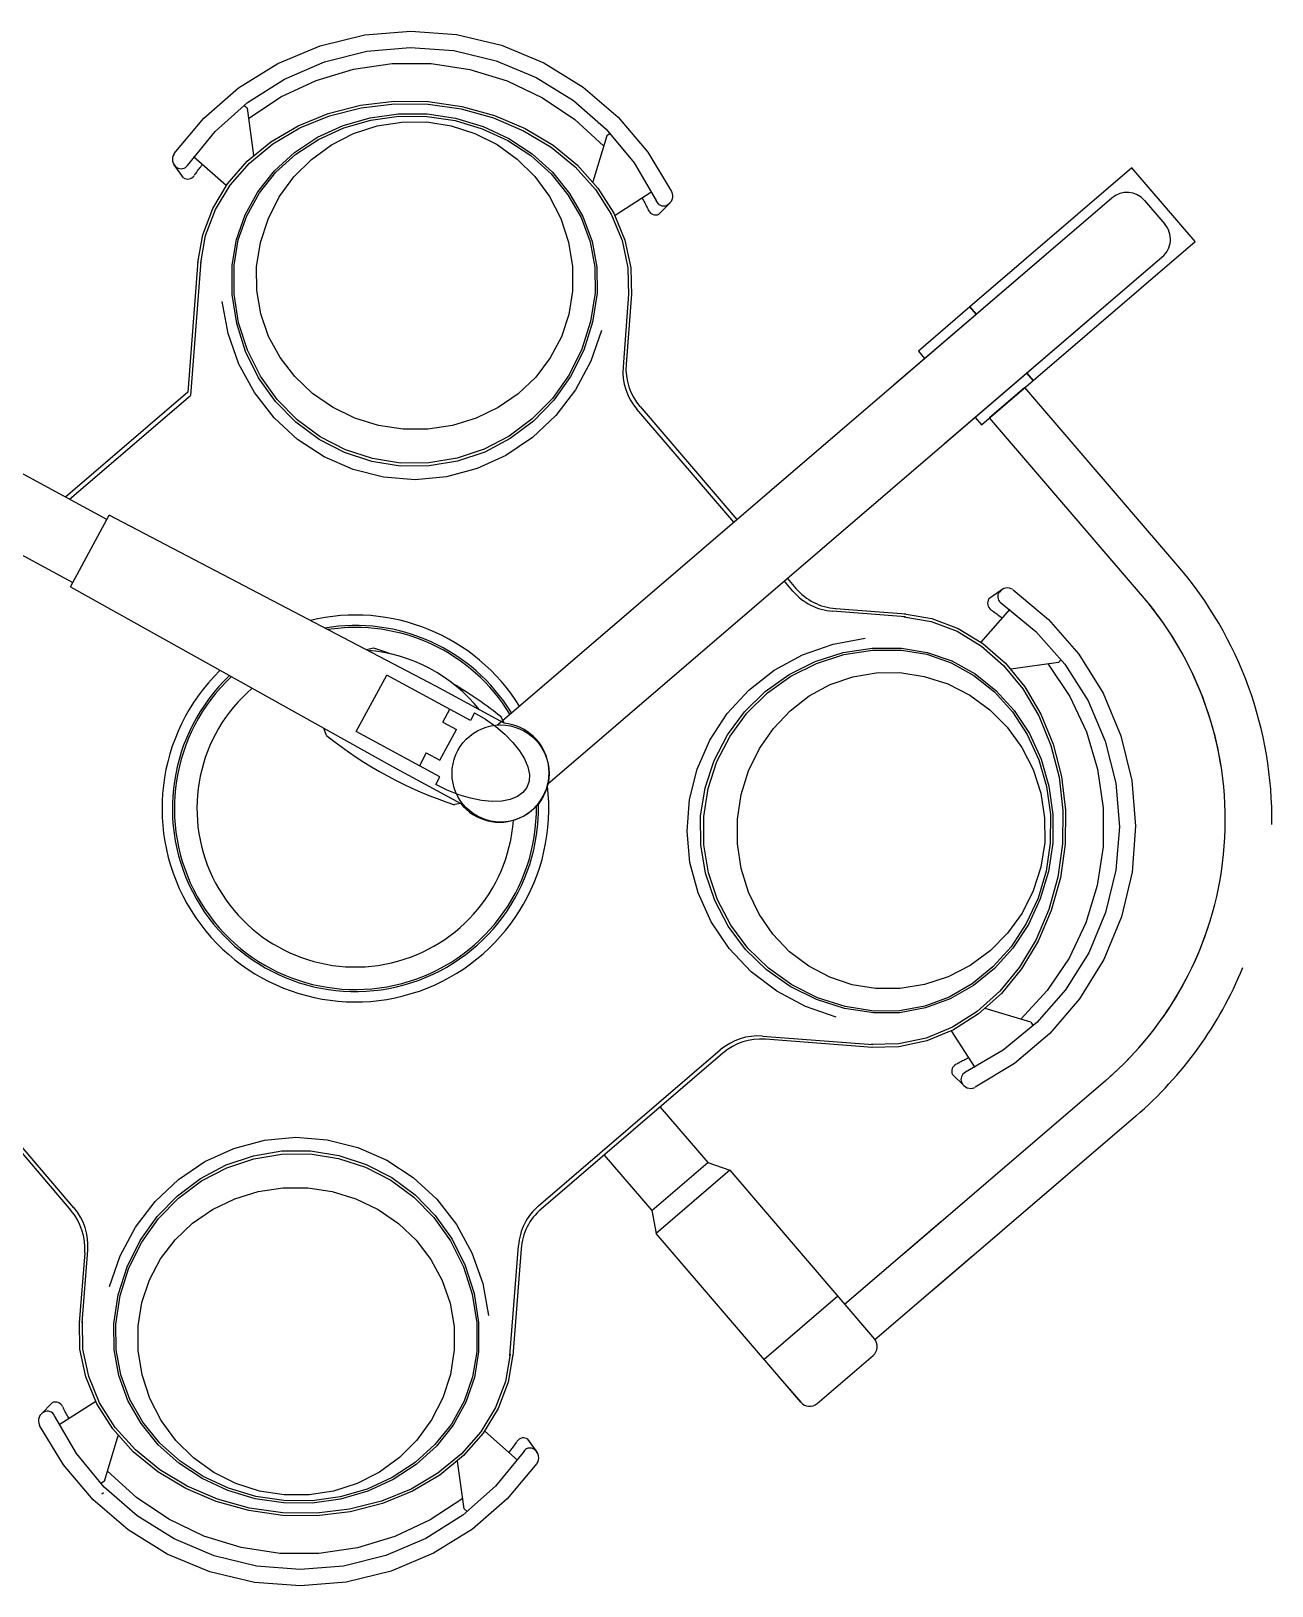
# Model space of a CAD drawing. Extents: x 2733443 to 3206532, y -1516114 to -1264405.
# Drawn here: x 3001124 to 3001555, y -1484190 to -1483650 of the extents above; entities that cross this region are included whole.
import ezdxf

# ---------------------------------------------------------------- set-up
doc = ezdxf.new("R2010")
doc.units = 0
doc.header["$MEASUREMENT"] = 0
doc.linetypes.add('1', pattern=[0, 0, 0])
doc.layers.get('0').update_dxf_attribs({"color": 250, "linetype": '1'})
doc.layers.add('furniture', color=33, linetype='Continuous')

# ---------------------------------------------------------------- blocks, each defined once
blk = doc.blocks.new('EQUIPMENT')
at = {"layer": 'furniture'}
for p, q in [((-30369.09, 18508.3), (-30353.56, 18512.1)), ((-30353.56, 18512.1), (-30337.62, 18513.41)), ((-30337.62, 18513.41), (-30321.68, 18512.19)), ((-30321.68, 18512.19), (-30306.13, 18508.47)), ((-30306.13, 18508.47), (-30291.36, 18502.35)), ((-30383.82, 18502.1), (-30369.09, 18508.3)), ((-30367.59, 18502.76), (-30352.9, 18506.46)), ((-30352.9, 18506.46), (-30337.81, 18507.76)), ((-30337.81, 18507.76), (-30322.7, 18506.63)), ((-30322.7, 18506.63), (-30307.97, 18503.1)), ((-30307.97, 18503.1), (-30294, 18497.26)), ((-30397.4, 18493.65), (-30383.82, 18502.1)), ((-30381.5, 18496.76), (-30367.59, 18502.76)), ((-30370.43, 18496.29), (-30357.45, 18500.2)), ((-30357.45, 18500.2), (-30344.03, 18502.16)), ((-30344.03, 18502.16), (-30330.47, 18502.12)), ((-30330.47, 18502.12), (-30317.06, 18500.09)), ((-30317.06, 18500.09), (-30304.1, 18496.11)), ((-30291.36, 18502.35), (-30277.74, 18493.97)), ((-30409.47, 18483.17), (-30397.4, 18493.65)), ((-30394.27, 18488.62), (-30381.5, 18496.76)), ((-30382.7, 18490.52), (-30370.43, 18496.29)), ((-30304.1, 18496.11), (-30291.86, 18490.27)), ((-30294, 18497.26), (-30281.13, 18489.26)), ((-30277.74, 18493.97), (-30265.61, 18483.56)), ((-30405.58, 18478.54), (-30394.27, 18488.62)), ((-30394.49, 18486.63), (-30395.59, 18487.6)), ((-30393.99, 18483), (-30382.7, 18490.52)), ((-30366.24, 18484.83), (-30355.04, 18487.69)), ((-30365.84, 18483.99), (-30354.79, 18486.81)), ((-30355.04, 18487.69), (-30343.38, 18489.07)), ((-30354.79, 18486.81), (-30343.29, 18488.17)), ((-30343.38, 18489.07), (-30331.54, 18488.93)), ((-30343.29, 18488.17), (-30331.61, 18488.03)), ((-30331.61, 18488.03), (-30320.04, 18486.39)), ((-30331.54, 18488.93), (-30319.82, 18487.27)), ((-30319.82, 18487.27), (-30308.5, 18484.13)), ((-30291.86, 18490.27), (-30280.61, 18482.7)), ((-30281.13, 18489.26), (-30269.71, 18479.31)), ((-30419.75, 18470.91), (-30409.47, 18483.17)), ((-30394.49, 18486.63), (-30392.23, 18470.19)), ((-30376.7, 18480.54), (-30366.24, 18484.83)), ((-30376.16, 18479.77), (-30365.84, 18483.99)), ((-30361.12, 18480.57), (-30351.67, 18483.31)), ((-30360.87, 18479.78), (-30351.52, 18482.48)), ((-30351.67, 18483.31), (-30341.84, 18484.67)), ((-30351.52, 18482.48), (-30341.8, 18483.82)), ((-30349.25, 18480.47), (-30340.72, 18481.82)), ((-30341.84, 18484.67), (-30331.87, 18484.62)), ((-30341.8, 18483.82), (-30331.94, 18483.76)), ((-30340.72, 18481.82), (-30332.08, 18481.84)), ((-30332.08, 18481.84), (-30323.55, 18480.51)), ((-30331.94, 18483.76), (-30322.18, 18482.32)), ((-30331.87, 18484.62), (-30322.01, 18483.15)), ((-30322.18, 18482.32), (-30312.77, 18479.51)), ((-30322.01, 18483.15), (-30312.5, 18480.31)), ((-30320.04, 18486.39), (-30308.88, 18483.29)), ((-30308.88, 18483.29), (-30298.39, 18478.82)), ((-30308.5, 18484.13), (-30297.87, 18479.59)), ((-30280.61, 18482.7), (-30270.6, 18473.55)), ((-30265.61, 18483.56), (-30255.27, 18471.36)), ((-30443.2, 18343.78), (-30692.32, 18478.46)), ((-30415.13, 18466.78), (-30405.58, 18478.54)), ((-30386.17, 18474.95), (-30376.7, 18480.54)), ((-30385.5, 18474.25), (-30376.16, 18479.77)), ((-30377.96, 18471.25), (-30369.95, 18476.51)), ((-30369.95, 18476.51), (-30361.12, 18480.57)), ((-30369.61, 18475.79), (-30360.87, 18479.78)), ((-30365.15, 18473.89), (-30357.46, 18477.8)), ((-30357.46, 18477.8), (-30349.25, 18480.47)), ((-30323.55, 18480.51), (-30315.32, 18477.87)), ((-30315.32, 18477.87), (-30307.62, 18473.98)), ((-30312.77, 18479.51), (-30303.94, 18475.43)), ((-30312.5, 18480.31), (-30303.58, 18476.16)), ((-30303.58, 18476.16), (-30295.46, 18470.81)), ((-30298.39, 18478.82), (-30288.83, 18473.08)), ((-30297.87, 18479.59), (-30288.18, 18473.76)), ((-30269.55, 18477.07), (-30274.32, 18461.06)), ((-30269.71, 18479.31), (-30260.03, 18467.66)), ((-30268.38, 18477.81), (-30269.55, 18477.07)), ((-30394.4, 18468.18), (-30386.17, 18474.95)), ((-30393.63, 18467.58), (-30385.5, 18474.25)), ((-30384.94, 18464.9), (-30377.96, 18471.25)), ((-30384.44, 18464.36), (-30377.53, 18470.61)), ((-30377.53, 18470.61), (-30369.61, 18475.79)), ((-30372.12, 18468.83), (-30365.15, 18473.89)), ((-30307.62, 18473.98), (-30300.61, 18468.95)), ((-30303.94, 18475.43), (-30295.91, 18470.15)), ((-30295.46, 18470.81), (-30288.35, 18464.39)), ((-30288.83, 18473.08), (-30280.44, 18466.21)), ((-30288.18, 18473.76), (-30279.68, 18466.79)), ((-30255.27, 18471.36), (-30246.99, 18457.68)), ((-30416.6, 18462.46), (-30419.79, 18466.91)), ((-30401.69, 18459.73), (-30413.03, 18469.71)), ((-30411.67, 18464.83), (-30411.4, 18465.2)), ((-30411.4, 18465.2), (-30411.12, 18465.57)), ((-30411.12, 18465.57), (-30410.84, 18465.94)), ((-30410.84, 18465.94), (-30410.56, 18466.31)), ((-30410.56, 18466.31), (-30410.28, 18466.67)), ((-30410.28, 18466.67), (-30409.99, 18467.04)), ((-30401.21, 18460.4), (-30394.4, 18468.18)), ((-30400.34, 18459.92), (-30393.63, 18467.58)), ((-30378.22, 18462.74), (-30372.12, 18468.83)), ((-30300.61, 18468.95), (-30294.49, 18462.88)), ((-30295.91, 18470.15), (-30288.87, 18463.82)), ((-30280.44, 18466.21), (-30273.42, 18458.38)), ((-30279.68, 18466.79), (-30272.57, 18458.85)), ((-30260.03, 18467.66), (-30252.33, 18454.61)), ((-30087.07, 18465.88), (-30143.37, 18417.59)), ((-30065.12, 18440.29), (-30087.07, 18465.88)), ((-30412.75, 18463.33), (-30412.48, 18463.7)), ((-30412.48, 18463.7), (-30412.21, 18464.08)), ((-30412.21, 18464.08), (-30411.94, 18464.45)), ((-30411.94, 18464.45), (-30411.67, 18464.83)), ((-30406.42, 18451.81), (-30401.21, 18460.4)), ((-30405.48, 18451.45), (-30400.34, 18459.92)), ((-30390.73, 18457.63), (-30384.94, 18464.9)), ((-30390.16, 18457.19), (-30384.44, 18464.36)), ((-30383.28, 18455.79), (-30378.22, 18462.74)), ((-30294.49, 18462.88), (-30289.39, 18455.94)), ((-30288.87, 18463.82), (-30283, 18456.59)), ((-30288.35, 18464.39), (-30282.42, 18457.05)), ((-30455.06, 18321.83), (-30704.18, 18456.51)), ((-30395.17, 18449.6), (-30390.73, 18457.63)), ((-30394.55, 18449.29), (-30390.16, 18457.19)), ((-30387.18, 18448.13), (-30383.28, 18455.79)), ((-30094.09, 18455.42), (-30307.51, 18272.36)), ((-30289.39, 18455.94), (-30285.45, 18448.3)), ((-30283, 18456.59), (-30278.44, 18448.64)), ((-30282.42, 18457.05), (-30277.81, 18448.98)), ((-30273.42, 18458.38), (-30267.96, 18449.78)), ((-30272.57, 18458.85), (-30267.03, 18450.12)), ((-30253.81, 18457.52), (-30266.62, 18449.32)), ((-30257.21, 18455.34), (-30256.99, 18454.94)), ((-30256.99, 18454.94), (-30256.77, 18454.53)), ((-30256.77, 18454.53), (-30256.54, 18454.12)), ((-30251.95, 18453.82), (-30252.33, 18454.61)), ((-30094.09, 18455.42), (-30169.6, 18390.64)), ((-30082.68, 18454.54), (-30075.65, 18446.35)), ((-30409.89, 18442.61), (-30406.42, 18451.81)), ((-30408.91, 18442.39), (-30405.48, 18451.45)), ((-30398.16, 18441.03), (-30395.17, 18449.6)), ((-30397.51, 18440.85), (-30394.55, 18449.29)), ((-30277.81, 18448.98), (-30274.64, 18440.37)), ((-30267.96, 18449.78), (-30264.17, 18440.63)), ((-30267.03, 18450.12), (-30263.19, 18440.84)), ((-30256.54, 18454.12), (-30256.33, 18453.72)), ((-30256.33, 18453.72), (-30256.11, 18453.31)), ((-30256.11, 18453.31), (-30255.89, 18452.9)), ((-30255.89, 18452.9), (-30255.68, 18452.49)), ((-30255.68, 18452.49), (-30255.47, 18452.08)), ((-30255.47, 18452.08), (-30255.26, 18451.66)), ((-30255.26, 18451.66), (-30255.05, 18451.25)), ((-30254.98, 18451.08), (-30255.05, 18451.25)), ((-30247.55, 18453.72), (-30251.38, 18449.81)), ((-30389.83, 18439.96), (-30387.18, 18448.13)), ((-30285.45, 18448.3), (-30282.76, 18440.13)), ((-30278.44, 18448.64), (-30275.3, 18440.16)), ((-30411.56, 18433.03), (-30409.89, 18442.61)), ((-30410.55, 18432.96), (-30408.91, 18442.39)), ((-30399.63, 18432.12), (-30398.16, 18441.03)), ((-30398.95, 18432.07), (-30397.51, 18440.85)), ((-30391.16, 18431.47), (-30389.83, 18439.96)), ((-30282.76, 18440.13), (-30281.39, 18431.65)), ((-30275.3, 18440.16), (-30273.66, 18431.36)), ((-30274.64, 18440.37), (-30272.99, 18431.44)), ((-30264.17, 18440.63), (-30262.16, 18431.15)), ((-30263.19, 18440.84), (-30261.15, 18431.22)), ((-30121.42, 18392), (-30065.12, 18440.29)), ((-30411.52, 18433.54), (-30415.01, 18387.96)), ((-30410.51, 18433.46), (-30414.08, 18386.88)), ((-30076.53, 18434.94), (-30289.95, 18251.88)), ((-30076.53, 18434.94), (-30152.04, 18370.17)), ((-30399.63, 18421.9), (-30399.63, 18432.12)), ((-30398.95, 18422.01), (-30398.95, 18432.07)), ((-30391.1, 18423.26), (-30391.16, 18431.47)), ((-30281.39, 18431.65), (-30281.37, 18423.06)), ((-30273.66, 18431.36), (-30273.57, 18422.47)), ((-30272.99, 18431.44), (-30272.9, 18422.41)), ((-30262.16, 18431.15), (-30261.97, 18421.58)), ((-30261.15, 18431.22), (-30260.96, 18421.5)), ((-30397.4, 18412.09), (-30398.95, 18422.01)), ((-30389.7, 18415.16), (-30391.1, 18423.26)), ((-30281.37, 18423.06), (-30282.67, 18414.96)), ((-30273.57, 18422.47), (-30275.11, 18412.53)), ((-30272.9, 18422.41), (-30274.45, 18412.31)), ((-30261.93, 18422.08), (-30263.87, 18396.75)), ((-30260.92, 18422), (-30262.79, 18397.68)), ((-30401.05, 18408.39), (-30403.09, 18419.52)), ((-30398.06, 18411.81), (-30399.63, 18421.9)), ((-30143.37, 18417.59), (-30161.28, 18402.22)), ((-30143.37, 18417.59), (-30141.17, 18415.03)), ((-30141.17, 18415.03), (-30143.37, 18417.59)), ((-30394.98, 18402.1), (-30398.06, 18411.81)), ((-30394.34, 18402.54), (-30397.4, 18412.09)), ((-30386.99, 18407.35), (-30389.7, 18415.16)), ((-30282.67, 18414.96), (-30285.29, 18407.16)), ((-30275.11, 18412.53), (-30278.15, 18402.96)), ((-30274.45, 18412.31), (-30277.53, 18402.58)), ((-30397.3, 18397.75), (-30401.05, 18408.39)), ((-30383.02, 18400.03), (-30386.99, 18407.35)), ((-30285.29, 18407.16), (-30289.16, 18399.86)), ((-30271.39, 18409.44), (-30275.1, 18398.74)), ((-30390.45, 18393.01), (-30394.98, 18402.1)), ((-30389.86, 18393.6), (-30394.34, 18402.54)), ((-30278.15, 18402.96), (-30282.62, 18393.99)), ((-30277.53, 18402.58), (-30282.06, 18393.45)), ((-30161.28, 18402.22), (-30159.09, 18399.66)), ((-30391.92, 18387.9), (-30397.3, 18397.75)), ((-30377.9, 18393.38), (-30383.02, 18400.03)), ((-30289.16, 18399.86), (-30294.2, 18393.23)), ((-30275.1, 18398.74), (-30280.43, 18388.8)), ((-30384.59, 18384.77), (-30390.45, 18393.01)), ((-30384.05, 18385.49), (-30389.86, 18393.6)), ((-30371.76, 18387.57), (-30377.9, 18393.38)), ((-30294.2, 18393.23), (-30300.27, 18387.44)), ((-30282.62, 18393.99), (-30288.42, 18385.83)), ((-30282.06, 18393.45), (-30287.92, 18385.16)), ((-30139.33, 18376.63), (-30121.42, 18392)), ((-30124.23, 18389.58), (-30136.52, 18379.05)), ((-30071.12, 18327.66), (-30124.23, 18389.58)), ((-30123.61, 18394.56), (-30121.42, 18392)), ((-30121.42, 18392), (-30123.61, 18394.56)), ((-30415.01, 18387.96), (-30457.51, 18351.52)), ((-30456.16, 18350.79), (-30414.08, 18386.88)), ((-30385.07, 18379.09), (-30391.92, 18387.9)), ((-30377.53, 18377.57), (-30384.59, 18384.77)), ((-30377.07, 18378.41), (-30384.05, 18385.49)), ((-30364.74, 18382.73), (-30371.76, 18387.57)), ((-30300.27, 18387.44), (-30307.22, 18382.63)), ((-30288.42, 18385.83), (-30295.39, 18378.7)), ((-30287.92, 18385.16), (-30294.97, 18377.9)), ((-30280.43, 18388.8), (-30287.24, 18379.88)), ((-30376.93, 18371.56), (-30385.07, 18379.09)), ((-30357.02, 18378.99), (-30364.74, 18382.73)), ((-30348.79, 18376.44), (-30357.02, 18378.99)), ((-30314.9, 18378.91), (-30323.09, 18376.39)), ((-30307.22, 18382.63), (-30314.9, 18378.91)), ((-30287.24, 18379.88), (-30295.36, 18372.22)), ((-30225.39, 18342.79), (-30259.06, 18382.04)), ((-30257.97, 18382.97), (-30224.31, 18343.72)), ((-30141.53, 18379.19), (-30139.33, 18376.63)), ((-30083.4, 18317.12), (-30136.52, 18379.05)), ((-30369.46, 18371.59), (-30377.53, 18377.57)), ((-30369.08, 18372.53), (-30377.07, 18378.41)), ((-30340.25, 18375.14), (-30348.79, 18376.44)), ((-30331.62, 18375.13), (-30340.25, 18375.14)), ((-30323.09, 18376.39), (-30331.62, 18375.13)), ((-30295.39, 18378.7), (-30303.37, 18372.76)), ((-30294.97, 18377.9), (-30303.04, 18371.86)), ((-30367.7, 18365.51), (-30376.93, 18371.56)), ((-30360.57, 18366.99), (-30369.46, 18371.59)), ((-30360.29, 18367.99), (-30369.08, 18372.53)), ((-30350.9, 18364.92), (-30360.29, 18367.99)), ((-30312.16, 18368.17), (-30321.54, 18365.03)), ((-30303.37, 18372.76), (-30312.16, 18368.17)), ((-30303.04, 18371.86), (-30311.93, 18367.19)), ((-30295.36, 18372.22), (-30304.55, 18366.02)), ((-30357.64, 18361.09), (-30367.7, 18365.51)), ((-30351.09, 18363.87), (-30360.57, 18366.99)), ((-30341.24, 18362.31), (-30351.09, 18363.87)), ((-30341.15, 18363.38), (-30350.9, 18364.92)), ((-30331.29, 18363.42), (-30341.15, 18363.38)), ((-30321.54, 18365.03), (-30331.29, 18363.42)), ((-30321.41, 18363.99), (-30331.26, 18362.35)), ((-30311.93, 18367.19), (-30321.41, 18363.99)), ((-30304.55, 18366.02), (-30314.59, 18361.44)), ((-30347.02, 18358.43), (-30357.64, 18361.09)), ((-30336.11, 18357.59), (-30347.02, 18358.43)), ((-30331.26, 18362.35), (-30341.24, 18362.31)), ((-30325.2, 18358.61), (-30336.11, 18357.59)), ((-30314.59, 18361.44), (-30325.2, 18358.61)), ((-30455.86, 18320.35), (-30442.4, 18345.26)), ((-30328.89, 18285.82), (-30442.4, 18345.26)), ((-30455.86, 18320.35), (-30343.97, 18257.94)), ((-30204.9, 18318.9), (-30207.83, 18322.32)), ((-30206.75, 18323.25), (-30203.81, 18319.83)), ((-30132.3, 18319.36), (-30136.75, 18316.17)), ((-30132.87, 18314.99), (-30132.15, 18314.49)), ((-30132.15, 18314.49), (-30120.42, 18304.9)), ((-30128.3, 18319.31), (-30116.05, 18309.04)), ((-30165.76, 18309.96), (-30191.09, 18311.9)), ((-30190, 18312.83), (-30165.68, 18310.97)), ((-30166.27, 18310), (-30156.83, 18308.35)), ((-30166.19, 18311.01), (-30156.61, 18309.34)), ((-30156.61, 18309.34), (-30147.41, 18305.86)), ((-30129.5, 18312.59), (-30139.55, 18301.18)), ((-30136.05, 18312.42), (-30135.89, 18312.31)), ((-30135.89, 18312.31), (-30135.51, 18312.05)), ((-30135.51, 18312.05), (-30135.13, 18311.78)), ((-30135.13, 18311.78), (-30134.76, 18311.51)), ((-30134.76, 18311.51), (-30134.38, 18311.23)), ((-30134.38, 18311.23), (-30134.01, 18310.96)), ((-30134.01, 18310.96), (-30133.64, 18310.68)), ((-30133.64, 18310.68), (-30133.27, 18310.4)), ((-30133.27, 18310.4), (-30132.9, 18310.12)), ((-30132.9, 18310.12), (-30132.54, 18309.84)), ((-30132.54, 18309.84), (-30132.17, 18309.56)), ((-30116.05, 18309.04), (-30105.56, 18296.96)), ((-30156.83, 18308.35), (-30147.77, 18304.92)), ((-30147.77, 18304.92), (-30139.3, 18299.79)), ((-30147.41, 18305.86), (-30138.82, 18300.65)), ((-30120.42, 18304.9), (-30110.38, 18293.55)), ((-30350.48, 18299.05), (-30353.11, 18298.47)), ((-30201.47, 18296.74), (-30190.83, 18300.5)), ((-30190.83, 18300.5), (-30179.7, 18302.53)), ((-30187.41, 18297.51), (-30177.32, 18299.07)), ((-30187.13, 18296.84), (-30177.21, 18298.39)), ((-30177.32, 18299.07), (-30167.1, 18299.07)), ((-30177.21, 18298.39), (-30167.15, 18298.4)), ((-30167.15, 18298.4), (-30158.37, 18296.95)), ((-30167.1, 18299.07), (-30158.19, 18297.6)), ((-30139.3, 18299.79), (-30131.64, 18293.07)), ((-30138.82, 18300.65), (-30131.04, 18293.85)), ((-30211.32, 18291.37), (-30201.47, 18296.74)), ((-30206.21, 18289.89), (-30197.12, 18294.42)), ((-30205.62, 18289.3), (-30196.68, 18293.79)), ((-30197.12, 18294.42), (-30187.41, 18297.51)), ((-30196.68, 18293.79), (-30187.13, 18296.84)), ((-30158.37, 18296.95), (-30149.93, 18293.99)), ((-30158.19, 18297.6), (-30149.62, 18294.61)), ((-30149.93, 18293.99), (-30142.03, 18289.6)), ((-30149.62, 18294.61), (-30141.59, 18290.17)), ((-30131.64, 18293.07), (-30124.97, 18284.95)), ((-30131.04, 18293.85), (-30124.27, 18285.61)), ((-30112.58, 18294.06), (-30129.13, 18291.78)), ((-30116.21, 18293.56), (-30108.7, 18282.27)), ((-30111.66, 18295.1), (-30112.58, 18294.06)), ((-30110.38, 18293.55), (-30102.29, 18280.75)), ((-30105.56, 18296.96), (-30097.11, 18283.39)), ((-30356.55, 18270.11), (-30345.97, 18289.68)), ((-30316.9, 18273.97), (-30345.97, 18289.68)), ((-30220.13, 18284.52), (-30211.32, 18291.37)), ((-30214.45, 18284.03), (-30206.21, 18289.89)), ((-30213.73, 18283.5), (-30205.62, 18289.3)), ((-30191.87, 18286.43), (-30184.06, 18289.15)), ((-30184.06, 18289.15), (-30175.96, 18290.55)), ((-30175.96, 18290.55), (-30167.75, 18290.6)), ((-30167.75, 18290.6), (-30159.27, 18289.27)), ((-30159.27, 18289.27), (-30151.09, 18286.62)), ((-30142.03, 18289.6), (-30134.86, 18283.88)), ((-30141.59, 18290.17), (-30134.32, 18284.39)), ((-30305.17, 18272.99), (-30328.89, 18285.82)), ((-30227.66, 18276.37), (-30220.13, 18284.52)), ((-30221.65, 18276.98), (-30214.45, 18284.03)), ((-30220.81, 18276.51), (-30213.73, 18283.5)), ((-30205.84, 18277.35), (-30199.19, 18282.46)), ((-30199.19, 18282.46), (-30191.87, 18286.43)), ((-30151.09, 18286.62), (-30143.43, 18282.72)), ((-30143.43, 18282.72), (-30136.48, 18277.66)), ((-30134.86, 18283.88), (-30128.61, 18276.98)), ((-30134.32, 18284.39), (-30127.97, 18277.41)), ((-30124.97, 18284.95), (-30119.45, 18275.61)), ((-30124.27, 18285.61), (-30118.68, 18276.15)), ((-30108.7, 18282.27), (-30102.92, 18270)), ((-30097.11, 18283.39), (-30090.91, 18268.65)), ((-30326.42, 18273.37), (-30324.02, 18277.82)), ((-30315.46, 18276.64), (-30316.9, 18273.97)), ((-30315.46, 18276.64), (-30311.64, 18274.38)), ((-30233.71, 18267.15), (-30227.66, 18276.37)), ((-30227.63, 18268.91), (-30221.65, 18276.98)), ((-30226.69, 18268.53), (-30220.81, 18276.51)), ((-30211.65, 18271.2), (-30205.84, 18277.35)), ((-30136.48, 18277.66), (-30130.39, 18271.57)), ((-30128.61, 18276.98), (-30123.43, 18269.06)), ((-30127.97, 18277.41), (-30122.71, 18269.4)), ((-30118.68, 18276.15), (-30114.39, 18265.68)), ((-30102.29, 18280.75), (-30096.34, 18266.82)), ((-30366.86, 18268.75), (-30367.82, 18271.27)), ((-30327.45, 18260.12), (-30321.68, 18270.8)), ((-30326.42, 18273.37), (-30321.68, 18270.8)), ((-30311.64, 18274.38), (-30308.09, 18271.86)), ((-30308.09, 18271.86), (-30304.87, 18269.16)), ((-30305.17, 18272.99), (-30306.03, 18275.03)), ((-30216.49, 18264.18), (-30211.65, 18271.2)), ((-30130.39, 18271.57), (-30125.33, 18264.59)), ((-30119.45, 18275.61), (-30115.23, 18265.29)), ((-30327.49, 18254.39), (-30356.55, 18270.11)), ((-30304.87, 18269.16), (-30302.09, 18266.34)), ((-30302.09, 18266.34), (-30299.8, 18263.46)), ((-30238.13, 18257.09), (-30233.71, 18267.15)), ((-30232.23, 18260.02), (-30227.63, 18268.91)), ((-30231.23, 18259.73), (-30226.69, 18268.53)), ((-30123.43, 18269.06), (-30119.44, 18260.31)), ((-30122.71, 18269.4), (-30118.65, 18260.56)), ((-30114.39, 18265.68), (-30111.53, 18254.48)), ((-30102.92, 18270), (-30099.01, 18257.01)), ((-30096.34, 18266.82), (-30092.7, 18252.12)), ((-30090.91, 18268.65), (-30087.11, 18253.12)), ((-30332.2, 18262.69), (-30334.6, 18258.24)), ((-30332.2, 18262.69), (-30327.45, 18260.12)), ((-30299.8, 18263.46), (-30298.06, 18260.6)), ((-30298.06, 18260.6), (-30296.92, 18257.83)), ((-30235.35, 18250.53), (-30232.23, 18260.02)), ((-30220.23, 18256.47), (-30216.49, 18264.18)), ((-30125.33, 18264.59), (-30121.42, 18256.9)), ((-30119.44, 18260.31), (-30116.74, 18250.96)), ((-30118.65, 18260.56), (-30115.91, 18251.11)), ((-30115.23, 18265.29), (-30112.41, 18254.24)), ((-30343.97, 18257.94), (-30320.24, 18245.11)), ((-30296.92, 18257.83), (-30296.4, 18255.21)), ((-30296.4, 18255.21), (-30296.51, 18252.82)), ((-30240.79, 18246.46), (-30238.13, 18257.09)), ((-30234.3, 18250.35), (-30231.23, 18259.73)), ((-30222.78, 18248.24), (-30220.23, 18256.47)), ((-30121.42, 18256.9), (-30118.75, 18248.7)), ((-30099.01, 18257.01), (-30097.05, 18243.59)), ((-30328.93, 18251.73), (-30327.49, 18254.39)), ((-30324.95, 18249.77), (-30328.93, 18251.73)), ((-30320.89, 18248.17), (-30324.95, 18249.77)), ((-30297.26, 18250.7), (-30298.62, 18248.92)), ((-30296.51, 18252.82), (-30297.26, 18250.7)), ((-30236.91, 18240.68), (-30235.35, 18250.53)), ((-30235.84, 18240.6), (-30234.3, 18250.35)), ((-30116.74, 18250.96), (-30115.4, 18241.24)), ((-30115.91, 18251.11), (-30114.55, 18241.28)), ((-30112.41, 18254.24), (-30111.05, 18242.73)), ((-30111.53, 18254.48), (-30110.15, 18242.82)), ((-30092.7, 18252.12), (-30091.45, 18237.02)), ((-30087.11, 18253.12), (-30085.8, 18237.19)), ((-30320.24, 18245.11), (-30322.42, 18244.72)), ((-30316.87, 18246.96), (-30320.89, 18248.17)), ((-30312.99, 18246.18), (-30316.87, 18246.96)), ((-30309.32, 18245.84), (-30312.99, 18246.18)), ((-30305.98, 18245.95), (-30309.32, 18245.84)), ((-30303.03, 18246.52), (-30305.98, 18245.95)), ((-30300.56, 18247.51), (-30303.03, 18246.52)), ((-30298.62, 18248.92), (-30300.56, 18247.51)), ((-30241.63, 18235.55), (-30240.79, 18246.46)), ((-30224.08, 18239.7), (-30222.78, 18248.24)), ((-30118.75, 18248.7), (-30117.4, 18240.17)), ((-30236.87, 18230.71), (-30236.91, 18240.68)), ((-30235.8, 18230.73), (-30235.84, 18240.6)), ((-30224.1, 18231.06), (-30224.08, 18239.7)), ((-30117.4, 18240.17), (-30117.38, 18231.53)), ((-30115.4, 18241.24), (-30115.46, 18231.38)), ((-30114.55, 18241.28), (-30114.61, 18231.31)), ((-30111.05, 18242.73), (-30111.19, 18231.05)), ((-30110.15, 18242.82), (-30110.29, 18230.98)), ((-30097.05, 18243.59), (-30097.09, 18230.03)), ((-30240.61, 18224.65), (-30241.63, 18235.55)), ((-30091.45, 18237.02), (-30092.64, 18221.92)), ((-30085.8, 18237.19), (-30087.02, 18221.24)), ((-30235.23, 18220.86), (-30236.87, 18230.71)), ((-30234.19, 18220.99), (-30235.8, 18230.73)), ((-30222.83, 18222.54), (-30224.1, 18231.06)), ((-30117.38, 18231.53), (-30118.71, 18222.99)), ((-30115.46, 18231.38), (-30116.9, 18221.63)), ((-30114.61, 18231.31), (-30116.07, 18221.46)), ((-30111.19, 18231.05), (-30112.83, 18219.49)), ((-30110.29, 18230.98), (-30111.95, 18219.26)), ((-30097.09, 18230.03), (-30099.12, 18216.63)), ((-30237.78, 18214.04), (-30240.61, 18224.65)), ((-30220.31, 18214.34), (-30222.83, 18222.54)), ((-30118.71, 18222.99), (-30121.35, 18214.77)), ((-30232.03, 18211.37), (-30235.23, 18220.86)), ((-30231.05, 18211.6), (-30234.19, 18220.99)), ((-30116.9, 18221.63), (-30119.71, 18212.22)), ((-30116.07, 18221.46), (-30118.91, 18211.95)), ((-30112.83, 18219.49), (-30115.93, 18208.32)), ((-30111.95, 18219.26), (-30115.09, 18207.95)), ((-30092.64, 18221.92), (-30096.22, 18207.21)), ((-30087.02, 18221.24), (-30090.74, 18205.7)), ((-30233.2, 18204), (-30237.78, 18214.04)), ((-30227.36, 18202.49), (-30232.03, 18211.37)), ((-30226.46, 18202.81), (-30231.05, 18211.6)), ((-30216.6, 18206.67), (-30220.31, 18214.34)), ((-30121.35, 18214.77), (-30125.24, 18207.06)), ((-30119.71, 18212.22), (-30123.8, 18203.39)), ((-30118.91, 18211.95), (-30123.06, 18203.03)), ((-30099.12, 18216.63), (-30103.1, 18203.66)), ((-30211.78, 18199.71), (-30216.6, 18206.67)), ((-30125.24, 18207.06), (-30130.28, 18200.06)), ((-30115.93, 18208.32), (-30120.4, 18197.83)), ((-30115.09, 18207.95), (-30119.63, 18197.31)), ((-30096.22, 18207.21), (-30102.11, 18193.25)), ((-30227, 18194.8), (-30233.2, 18204)), ((-30221.32, 18194.42), (-30227.36, 18202.49)), ((-30220.52, 18194.83), (-30226.46, 18202.81)), ((-30123.8, 18203.39), (-30129.07, 18195.36)), ((-30123.06, 18203.03), (-30128.41, 18194.91)), ((-30103.1, 18203.66), (-30108.94, 18191.42)), ((-30090.74, 18205.7), (-30096.86, 18190.93)), ((-30205.99, 18193.64), (-30211.78, 18199.71)), ((-30130.28, 18200.06), (-30136.34, 18193.94)), ((-30129.07, 18195.36), (-30135.4, 18188.32)), ((-30120.4, 18197.83), (-30126.14, 18188.28)), ((-30119.63, 18197.31), (-30125.46, 18187.63)), ((-30219.34, 18186.69), (-30227, 18194.8)), ((-30214.06, 18187.37), (-30221.32, 18194.42)), ((-30213.39, 18187.86), (-30220.52, 18194.83)), ((-30199.36, 18188.61), (-30205.99, 18193.64)), ((-30136.34, 18193.94), (-30143.28, 18188.84)), ((-30128.41, 18194.91), (-30134.83, 18187.79)), ((-30108.94, 18191.42), (-30116.51, 18180.17)), ((-30102.11, 18193.25), (-30110.16, 18180.42)), ((-30096.86, 18190.93), (-30105.24, 18177.31)), ((-30210.42, 18179.88), (-30219.34, 18186.69)), ((-30205.77, 18181.51), (-30214.06, 18187.37)), ((-30205.23, 18182.07), (-30213.39, 18187.86)), ((-30192.06, 18184.73), (-30199.36, 18188.61)), ((-30184.26, 18182.11), (-30192.06, 18184.73)), ((-30150.92, 18184.9), (-30159.09, 18182.21)), ((-30143.28, 18188.84), (-30150.92, 18184.9)), ((-30135.4, 18188.32), (-30142.63, 18182.44)), ((-30134.83, 18187.79), (-30142.17, 18181.86)), ((-30126.14, 18188.28), (-30133.01, 18179.88)), ((-30125.46, 18187.63), (-30132.43, 18179.12)), ((-30200.48, 18174.55), (-30210.42, 18179.88)), ((-30196.64, 18176.98), (-30205.77, 18181.51)), ((-30196.26, 18177.59), (-30205.23, 18182.07)), ((-30176.16, 18180.81), (-30184.26, 18182.11)), ((-30167.57, 18180.83), (-30176.16, 18180.81)), ((-30159.09, 18182.21), (-30167.57, 18180.83)), ((-30142.63, 18182.44), (-30150.58, 18177.88)), ((-30142.17, 18181.86), (-30150.24, 18177.25)), ((-30133.01, 18179.88), (-30140.84, 18172.87)), ((-30132.43, 18179.12), (-30140.37, 18172.01)), ((-30116.51, 18180.17), (-30125.66, 18170.16)), ((-30110.16, 18180.42), (-30120.15, 18169.03)), ((-30189.78, 18170.84), (-30200.48, 18174.55)), ((-30186.91, 18173.9), (-30196.64, 18176.98)), ((-30186.69, 18174.55), (-30196.26, 18177.59)), ((-30176.81, 18172.34), (-30186.91, 18173.9)), ((-30176.76, 18173.01), (-30186.69, 18174.55)), ((-30159.06, 18174.74), (-30167.86, 18173.11)), ((-30158.85, 18174.08), (-30167.78, 18172.43)), ((-30150.58, 18177.88), (-30159.06, 18174.74)), ((-30150.24, 18177.25), (-30158.85, 18174.08)), ((-30122.15, 18169.11), (-30138.06, 18173.86)), ((-30105.24, 18177.31), (-30115.65, 18165.18)), ((-30167.78, 18172.43), (-30176.81, 18172.34)), ((-30167.86, 18173.11), (-30176.76, 18173.01)), ((-30140.84, 18172.87), (-30149.44, 18167.4)), ((-30140.37, 18172.01), (-30149.1, 18166.47)), ((-30120.15, 18169.03), (-30131.84, 18159.39)), ((-30122.15, 18169.11), (-30121.36, 18167.88)), ((-30509.85, 18166.93), (-30455.69, 18103.78)), ((-30454.6, 18104.71), (-30508.76, 18167.86)), ((-30215.37, 18164.3), (-30177.14, 18161.38)), ((-30177.22, 18160.37), (-30214.43, 18163.22)), ((-30158.59, 18163.61), (-30168.07, 18161.6)), ((-30149.44, 18167.4), (-30158.59, 18163.61)), ((-30149.1, 18166.47), (-30158.38, 18162.63)), ((-30149.83, 18166.09), (-30141.69, 18153.37)), ((-30115.65, 18165.18), (-30127.85, 18154.84)), ((-30293.22, 18105.33), (-30230.08, 18159.49)), ((-30229.15, 18158.4), (-30292.29, 18104.25)), ((-30168, 18160.6), (-30177.72, 18160.41)), ((-30168.07, 18161.6), (-30177.64, 18161.42)), ((-30158.38, 18162.63), (-30168, 18160.6)), ((-30131.84, 18159.39), (-30144.91, 18151.74)), ((-30147.55, 18154.83), (-30147.96, 18154.62)), ((-30147.14, 18155.03), (-30147.55, 18154.83)), ((-30146.72, 18155.24), (-30147.14, 18155.03)), ((-30146.31, 18155.46), (-30146.72, 18155.24)), ((-30145.9, 18155.67), (-30146.31, 18155.46)), ((-30145.49, 18155.89), (-30145.9, 18155.67)), ((-30145.09, 18156.11), (-30145.49, 18155.89)), ((-30144.68, 18156.33), (-30145.09, 18156.11)), ((-30144.28, 18156.55), (-30144.68, 18156.33)), ((-30143.87, 18156.78), (-30144.28, 18156.55)), ((-30127.85, 18154.84), (-30141.53, 18146.55)), ((-30096.29, 18148.83), (-30166.36, 18088.72)), ((-30149.4, 18150.94), (-30145.49, 18147.11)), ((-30250.99, 18139.67), (-30234.46, 18120.39)), ((-30085.75, 18136.55), (-30155.83, 18076.44)), ((-30409.11, 18120.74), (-30399.07, 18125.32)), ((-30399.07, 18125.32), (-30388.46, 18128.15)), ((-30388.46, 18128.15), (-30377.55, 18129.16)), ((-30377.55, 18129.16), (-30366.64, 18128.33)), ((-30366.64, 18128.33), (-30356.02, 18125.67)), ((-30356.02, 18125.67), (-30345.96, 18121.25)), ((-30418.3, 18114.53), (-30409.11, 18120.74)), ((-30410.62, 18114.89), (-30401.73, 18119.57)), ((-30401.73, 18119.57), (-30392.25, 18122.77)), ((-30401.5, 18118.59), (-30392.12, 18121.73)), ((-30392.25, 18122.77), (-30382.4, 18124.41)), ((-30392.12, 18121.73), (-30382.37, 18123.34)), ((-30382.4, 18124.41), (-30372.42, 18124.45)), ((-30382.37, 18123.34), (-30372.51, 18123.37)), ((-30372.51, 18123.37), (-30362.76, 18121.83)), ((-30372.42, 18124.45), (-30362.57, 18122.89)), ((-30362.76, 18121.83), (-30353.37, 18118.76)), ((-30362.57, 18122.89), (-30353.09, 18119.77)), ((-30353.09, 18119.77), (-30344.2, 18115.16)), ((-30345.96, 18121.25), (-30336.73, 18115.2)), ((-30270.44, 18122.98), (-30253.91, 18103.7)), ((-30253.91, 18103.7), (-30234.46, 18120.39)), ((-30234.46, 18120.39), (-30226.82, 18117.7)), ((-30426.42, 18106.87), (-30418.3, 18114.53)), ((-30418.69, 18108.85), (-30410.62, 18114.89)), ((-30410.29, 18113.99), (-30401.5, 18118.59)), ((-30353.37, 18118.76), (-30344.58, 18114.23)), ((-30344.58, 18114.23), (-30336.59, 18108.35)), ((-30344.2, 18115.16), (-30336.13, 18109.19)), ((-30336.73, 18115.2), (-30328.59, 18107.66)), ((-30226.82, 18117.7), (-30252.41, 18095.75)), ((-30226.82, 18117.7), (-30176.56, 18059.1)), ((-30226.82, 18117.7), (-30176.56, 18059.1)), ((-30425.74, 18101.6), (-30418.69, 18108.85)), ((-30418.27, 18108.06), (-30410.29, 18113.99)), ((-30398.76, 18107.84), (-30390.57, 18110.36)), ((-30390.57, 18110.36), (-30382.04, 18111.63)), ((-30382.04, 18111.63), (-30373.41, 18111.62)), ((-30373.41, 18111.62), (-30364.87, 18110.32)), ((-30364.87, 18110.32), (-30356.64, 18107.76)), ((-30336.13, 18109.19), (-30329.07, 18101.99)), ((-30433.23, 18097.95), (-30426.42, 18106.87)), ((-30425.24, 18100.92), (-30418.27, 18108.06)), ((-30413.39, 18099.32), (-30406.44, 18104.13)), ((-30406.44, 18104.13), (-30398.76, 18107.84)), ((-30356.64, 18107.76), (-30348.92, 18104.03)), ((-30348.92, 18104.03), (-30341.9, 18099.19)), ((-30336.59, 18108.35), (-30329.61, 18101.27)), ((-30328.59, 18107.66), (-30321.74, 18098.86)), ((-30253.91, 18103.7), (-30252.41, 18095.75)), ((-30438.56, 18088.01), (-30433.23, 18097.95)), ((-30431.6, 18093.3), (-30425.74, 18101.6)), ((-30431.04, 18092.77), (-30425.24, 18100.92)), ((-30419.46, 18093.53), (-30413.39, 18099.32)), ((-30341.9, 18099.19), (-30335.76, 18093.38)), ((-30329.61, 18101.27), (-30323.8, 18093.16)), ((-30329.07, 18101.99), (-30323.21, 18093.75)), ((-30321.74, 18098.86), (-30316.36, 18089)), ((-30153.06, 18100.14), (-30186.88, 18071.13)), ((-30436.13, 18084.18), (-30431.6, 18093.3)), ((-30435.51, 18083.8), (-30431.04, 18092.77)), ((-30424.5, 18086.9), (-30419.46, 18093.53)), ((-30335.76, 18093.38), (-30330.64, 18086.73)), ((-30323.8, 18093.16), (-30319.32, 18084.21)), ((-30323.21, 18093.75), (-30318.68, 18084.66)), ((-30202.15, 18037.15), (-30252.41, 18095.75)), ((-30450.87, 18089.07), (-30452.74, 18064.75)), ((-30451.73, 18064.68), (-30449.79, 18090)), ((-30442.27, 18077.32), (-30438.56, 18088.01)), ((-30316.36, 18089), (-30312.61, 18078.37)), ((-30303.15, 18053.3), (-30300.22, 18091.52)), ((-30299.29, 18090.44), (-30302.14, 18053.22)), ((-30142.52, 18087.85), (-30176.34, 18058.84)), ((-30439.21, 18074.44), (-30436.13, 18084.18)), ((-30438.55, 18074.23), (-30435.51, 18083.8)), ((-30428.37, 18079.6), (-30424.5, 18086.9)), ((-30330.64, 18086.73), (-30326.68, 18079.41)), ((-30319.32, 18084.21), (-30316.26, 18074.66)), ((-30318.68, 18084.66), (-30315.6, 18074.95)), ((-30430.99, 18071.8), (-30428.37, 18079.6)), ((-30326.68, 18079.41), (-30323.96, 18071.6)), ((-30312.61, 18078.37), (-30310.57, 18067.23)), ((-30440.76, 18064.34), (-30439.21, 18074.44)), ((-30440.09, 18064.29), (-30438.55, 18074.23)), ((-30432.29, 18063.69), (-30430.99, 18071.8)), ((-30323.96, 18071.6), (-30322.56, 18063.49)), ((-30316.26, 18074.66), (-30314.71, 18064.74)), ((-30315.6, 18074.95), (-30314.03, 18064.86)), ((-30189.29, 18073.94), (-30214.88, 18051.99)), ((-30452.51, 18055.54), (-30452.7, 18065.26)), ((-30451.5, 18055.6), (-30451.69, 18065.18)), ((-30440.67, 18055.31), (-30440.76, 18064.34)), ((-30440, 18055.39), (-30440.09, 18064.29)), ((-30432.27, 18055.11), (-30432.29, 18063.69)), ((-30322.56, 18063.49), (-30322.5, 18055.29)), ((-30314.71, 18064.74), (-30314.71, 18054.69)), ((-30314.03, 18064.86), (-30314.03, 18054.64)), ((-30450.47, 18045.92), (-30452.51, 18055.54)), ((-30449.49, 18046.12), (-30451.5, 18055.6)), ((-30439.02, 18046.38), (-30440.67, 18055.31)), ((-30438.36, 18046.6), (-30440, 18055.39)), ((-30430.9, 18046.62), (-30432.27, 18055.11)), ((-30322.5, 18055.29), (-30323.83, 18046.8)), ((-30314.71, 18054.69), (-30316.15, 18045.91)), ((-30314.03, 18054.64), (-30315.5, 18045.73)), ((-30303.11, 18053.8), (-30304.75, 18044.37)), ((-30302.1, 18053.72), (-30303.77, 18044.15)), ((-30196.45, 18036.71), (-30177, 18053.39)), ((-30446.63, 18036.63), (-30450.47, 18045.92)), ((-30445.7, 18036.97), (-30449.49, 18046.12)), ((-30435.85, 18037.78), (-30439.02, 18046.38)), ((-30435.22, 18038.12), (-30438.36, 18046.6)), ((-30428.21, 18038.46), (-30430.9, 18046.62)), ((-30323.83, 18046.8), (-30326.48, 18038.63)), ((-30316.15, 18045.91), (-30319.11, 18037.47)), ((-30315.5, 18045.73), (-30318.49, 18037.15)), ((-30304.75, 18044.37), (-30308.18, 18035.3)), ((-30303.77, 18044.15), (-30307.24, 18034.95)), ((-30210.05, 18046.36), (-30202.15, 18037.15)), ((-30326.48, 18038.63), (-30330.38, 18030.97)), ((-30462.16, 18036.94), (-30465.99, 18033.03)), ((-30447.01, 18037.37), (-30459.73, 18029.23)), ((-30458.28, 18035.08), (-30458.49, 18035.5)), ((-30458.07, 18034.67), (-30458.28, 18035.08)), ((-30457.86, 18034.26), (-30458.07, 18034.67)), ((-30457.65, 18033.85), (-30457.86, 18034.26)), ((-30457.43, 18033.44), (-30457.65, 18033.85)), ((-30457.22, 18033.03), (-30457.43, 18033.44)), ((-30441.09, 18027.91), (-30446.63, 18036.63)), ((-30440.24, 18028.38), (-30445.7, 18036.97)), ((-30431.24, 18029.71), (-30435.85, 18037.78)), ((-30430.66, 18030.17), (-30435.22, 18038.12)), ((-30424.27, 18030.81), (-30428.21, 18038.46)), ((-30319.11, 18037.47), (-30323.5, 18029.56)), ((-30318.49, 18037.15), (-30322.93, 18029.13)), ((-30308.18, 18035.3), (-30313.32, 18026.84)), ((-30307.24, 18034.95), (-30312.45, 18026.36)), ((-30458.27, 18015.39), (-30466.55, 18029.07)), ((-30453.71, 18019.37), (-30461.36, 18032.45)), ((-30457, 18032.62), (-30457.22, 18033.03)), ((-30456.78, 18032.22), (-30457, 18032.62)), ((-30456.55, 18031.81), (-30456.78, 18032.22)), ((-30456.33, 18031.41), (-30456.55, 18031.81)), ((-30433.98, 18019.96), (-30441.09, 18027.91)), ((-30433.22, 18020.55), (-30440.24, 18028.38)), ((-30425.31, 18022.37), (-30431.24, 18029.71)), ((-30424.79, 18022.94), (-30430.66, 18030.17)), ((-30419.17, 18023.87), (-30424.27, 18030.81)), ((-30330.38, 18030.97), (-30335.44, 18024.01)), ((-30323.5, 18029.56), (-30329.22, 18022.4)), ((-30322.93, 18029.13), (-30328.72, 18021.86)), ((-30443.99, 18009.68), (-30439.25, 18025.59)), ((-30418.2, 18015.95), (-30425.31, 18022.37)), ((-30417.75, 18016.61), (-30424.79, 18022.94)), ((-30413.05, 18017.81), (-30419.17, 18023.87)), ((-30335.44, 18024.01), (-30341.54, 18017.93)), ((-30329.22, 18022.4), (-30336.13, 18016.15)), ((-30313.32, 18026.84), (-30320.03, 18019.17)), ((-30312.45, 18026.36), (-30319.26, 18018.58)), ((-30300.51, 18017.04), (-30311.92, 18027.09)), ((-30301.6, 18022.29), (-30301.87, 18021.92)), ((-30301.33, 18022.67), (-30301.6, 18022.29)), ((-30301.06, 18023.04), (-30301.33, 18022.67)), ((-30300.79, 18023.42), (-30301.06, 18023.04)), ((-30300.69, 18023.58), (-30300.79, 18023.42)), ((-30293.75, 18019.83), (-30296.94, 18024.28)), ((-30444.07, 18007.69), (-30453.71, 18019.37)), ((-30425.48, 18012.99), (-30433.98, 18019.96)), ((-30424.83, 18013.68), (-30433.22, 18020.55)), ((-30406.04, 18012.77), (-30413.05, 18017.81)), ((-30341.54, 18017.93), (-30348.51, 18012.87)), ((-30328.72, 18021.86), (-30335.7, 18015.51)), ((-30320.03, 18019.17), (-30328.16, 18012.5)), ((-30319.26, 18018.58), (-30327.49, 18011.81)), ((-30298.61, 18019.68), (-30308.21, 18007.96)), ((-30303.26, 18020.07), (-30303.55, 18019.71)), ((-30302.98, 18020.44), (-30303.26, 18020.07)), ((-30302.7, 18020.81), (-30302.98, 18020.44)), ((-30302.42, 18021.18), (-30302.7, 18020.81)), ((-30302.15, 18021.55), (-30302.42, 18021.18)), ((-30301.87, 18021.92), (-30302.15, 18021.55)), ((-30298.12, 18020.41), (-30298.61, 18019.68)), ((-30447.93, 18003.19), (-30458.27, 18015.39)), ((-30432.93, 18004.05), (-30442.94, 18013.2)), ((-30415.79, 18007.16), (-30425.48, 18012.99)), ((-30415.27, 18007.93), (-30424.83, 18013.68)), ((-30410.08, 18010.59), (-30418.2, 18015.95)), ((-30409.72, 18011.33), (-30417.75, 18016.61)), ((-30398.34, 18008.89), (-30406.04, 18012.77)), ((-30348.51, 18012.87), (-30356.2, 18008.96)), ((-30336.13, 18016.15), (-30344.05, 18010.96)), ((-30335.7, 18015.51), (-30343.71, 18010.24)), ((-30328.16, 18012.5), (-30337.5, 18006.99)), ((-30327.49, 18011.81), (-30336.96, 18006.21)), ((-30319.05, 18000.11), (-30321.33, 18016.66)), ((-30293.8, 18015.84), (-30304.07, 18003.58)), ((-30443.99, 18009.68), (-30445.22, 18008.89)), ((-30432.69, 17997.69), (-30444.07, 18007.69)), ((-30405.16, 18002.63), (-30415.79, 18007.16)), ((-30404.78, 18003.46), (-30415.27, 18007.93)), ((-30401.16, 18006.45), (-30410.08, 18010.59)), ((-30400.89, 18007.24), (-30409.72, 18011.33)), ((-30391.65, 18003.61), (-30401.16, 18006.45)), ((-30391.48, 18004.44), (-30400.89, 18007.24)), ((-30390.11, 18006.25), (-30398.34, 18008.89)), ((-30381.58, 18004.92), (-30390.11, 18006.25)), ((-30364.41, 18006.29), (-30372.94, 18004.93)), ((-30356.2, 18008.96), (-30364.41, 18006.29)), ((-30352.79, 18006.97), (-30362.14, 18004.28)), ((-30352.54, 18006.19), (-30361.99, 18003.45)), ((-30344.05, 18010.96), (-30352.79, 18006.97)), ((-30343.71, 18010.24), (-30352.54, 18006.19)), ((-30337.5, 18006.99), (-30347.82, 18002.77)), ((-30336.96, 18006.21), (-30347.42, 18001.93)), ((-30308.21, 18007.96), (-30319.55, 17997.92)), ((-30435.8, 17992.77), (-30447.93, 18003.19)), ((-30444.93, 18005.36), (-30444.36, 18005.73)), ((-30421.68, 17996.47), (-30432.93, 18004.05)), ((-30393.84, 17999.49), (-30405.16, 18002.63)), ((-30393.62, 18000.37), (-30404.78, 18003.46)), ((-30381.79, 18002.14), (-30391.65, 18003.61)), ((-30381.73, 18002.99), (-30391.48, 18004.44)), ((-30371.82, 18002.09), (-30381.79, 18002.14)), ((-30371.86, 18002.94), (-30381.73, 18002.99)), ((-30372.94, 18004.93), (-30381.58, 18004.92)), ((-30362.14, 18004.28), (-30371.86, 18002.94)), ((-30361.99, 18003.45), (-30371.82, 18002.09)), ((-30347.82, 18002.77), (-30358.87, 17999.95)), ((-30347.42, 18001.93), (-30358.62, 17999.06)), ((-30319.55, 18003.75), (-30330.84, 17996.23)), ((-30304.07, 18003.58), (-30316.14, 17993.1)), ((-30419.85, 17989.65), (-30432.69, 17997.69)), ((-30409.44, 17990.63), (-30421.68, 17996.47)), ((-30382.12, 17997.83), (-30393.84, 17999.49)), ((-30382.05, 17998.73), (-30393.62, 18000.37)), ((-30370.28, 17997.68), (-30382.12, 17997.83)), ((-30370.37, 17998.59), (-30382.05, 17998.73)), ((-30358.87, 17999.95), (-30370.37, 17998.59)), ((-30358.62, 17999.06), (-30370.28, 17997.68)), ((-30330.84, 17996.23), (-30343.11, 17990.46)), ((-30319.55, 17997.92), (-30332.35, 17989.82)), ((-30318.01, 17999.2), (-30319.05, 18000.11)), ((-30422.18, 17984.4), (-30435.8, 17992.77)), ((-30396.48, 17986.66), (-30409.44, 17990.63)), ((-30343.11, 17990.46), (-30356.09, 17986.55)), ((-30316.14, 17993.1), (-30329.72, 17984.65)), ((-30405.9, 17983.76), (-30419.85, 17989.65)), ((-30383.07, 17984.63), (-30396.48, 17986.66)), ((-30369.51, 17984.59), (-30383.07, 17984.63)), ((-30356.09, 17986.55), (-30369.51, 17984.59)), ((-30332.35, 17989.82), (-30346.29, 17983.88)), ((-30329.72, 17984.65), (-30344.46, 17978.45)), ((-30407.41, 17978.28), (-30422.18, 17984.4)), ((-30391.18, 17980.17), (-30405.9, 17983.76)), ((-30376.08, 17978.99), (-30391.18, 17980.17)), ((-30360.99, 17980.23), (-30376.08, 17978.99)), ((-30346.29, 17983.88), (-30360.99, 17980.23)), ((-30391.86, 17974.56), (-30407.41, 17978.28)), ((-30375.92, 17973.34), (-30391.86, 17974.56)), ((-30359.99, 17974.64), (-30375.92, 17973.34)), ((-30344.46, 17978.45), (-30359.99, 17974.64))]:
    blk.add_line(p, q, dxfattribs=at)
blk.add_circle((-30306.41, 18255.54), 16.86, dxfattribs=at)
for centre, radius, start, end in [((-30417.06, 18468.88), 3.37, 145.6208, 238.6038), ((-30417.37, 18468.28), 2.7, 235.6208, 325.6208), ((-30415.08, 18464.69), 2.7, 235.6208, 325.6208), ((-30249.95, 18456.08), 3.37, 295.6208, 25.6208), ((-30088.82, 18449.27), 8.09, 40.6208, 130.6208), ((-30252.55, 18452.24), 2.7, 205.6208, 295.6208), ((-30249.74, 18455.37), 2.7, 215.0141, 295.6208), ((-30081.8, 18441.09), 8.09, 310.6208, 40.6208), ((-30243.7, 18395.21), 20.23, 175.6208, 220.6219), ((-30242.62, 18396.14), 20.23, 175.6208, 220.6219), ((-30173.99, 18239.42), 135.53, 359.2983, 40.6208), ((-30188.46, 18333), 20.23, 220.6219, 265.6208), ((-30130.33, 18316.62), 3.37, 55.6208, 145.6208), ((-30189.54, 18332.07), 20.23, 220.6219, 265.6208), ((-30134.52, 18314.64), 2.7, 145.6208, 235.6208), ((-30131, 18316.94), 2.7, 145.6208, 226.2275), ((-30173.99, 18239.42), 119.35, 310.6208, 40.6208), ((-30173.99, 18239.42), 119.35, 9.1422, 40.6208), ((-30356.83, 18243.38), 67.19, 31.9634, 103.5581), ((-30356.83, 18243.38), 63.58, 31.4681, 99.6933), ((-30356.83, 18243.38), 62.88, 31.3641, 98.8392), ((-30356.83, 18243.38), 55.06, 38.4422, 85.6821), ((-30392.61, 18167.97), 137.69, 69.7325, 72.1829), ((-30356.83, 18243.38), 67.19, 134.4392, 6.735), ((-30356.83, 18243.38), 63.58, 133.4794, 1.442), ((-30356.83, 18243.38), 62.88, 133.2775, 0.7212), ((-30356.83, 18243.38), 55.06, 130.6802, 355.7363), ((-30392.61, 18167.97), 137.69, 51.0236, 59.505), ((-30306.77, 18255.84), 17.22, 218.552, 84.6546), ((-30280.25, 18375.79), 137.69, 231.0236, 252.1829), ((-30173.99, 18239.42), 119.35, 310.6208, 341.7992), ((-30173.99, 18239.42), 135.53, 310.6208, 337.743), ((-30216.91, 18144.14), 20.23, 85.6208, 130.6208), ((-30215.98, 18143.05), 20.23, 85.6208, 130.6208), ((-30146.97, 18152.11), 2.7, 115.6208, 205.6208), ((-30143.77, 18149.3), 2.7, 115.6208, 205.6208), ((-30143.13, 18149.52), 3.37, 202.6378, 295.6208), ((-30471.04, 18090.61), 20.23, 355.6208, 40.6197), ((-30469.96, 18091.55), 20.23, 355.6208, 40.6197), ((-30280.05, 18089.98), 20.23, 130.6208, 175.6208), ((-30279.12, 18088.89), 20.23, 130.6208, 175.6208), ((-30179.63, 18056.47), 4.05, 310.6208, 40.6208), ((-30463.59, 18030.67), 3.37, 112.6378, 205.6208), ((-30463.8, 18031.31), 2.7, 25.6208, 115.6208), ((-30460.99, 18034.51), 2.7, 25.6208, 115.6208), ((-30199.08, 18039.78), 4.05, 220.6208, 310.6208), ((-30298.46, 18022.06), 2.7, 55.6208, 145.6208), ((-30296.17, 18018.54), 2.7, 55.6208, 136.2275), ((-30296.49, 18017.87), 3.37, 325.6208, 55.6208)]:
    blk.add_arc(centre, radius, start, end, dxfattribs=at)

msp = doc.modelspace()

# ---------------------------------------------------------------- block references
at = {"color": 240, "true_color": 0xed1f24}
msp.add_blockref('EQUIPMENT', (3031593.1809, -1502163.4359), dxfattribs=at)

doc.saveas('drawing.dxf')
